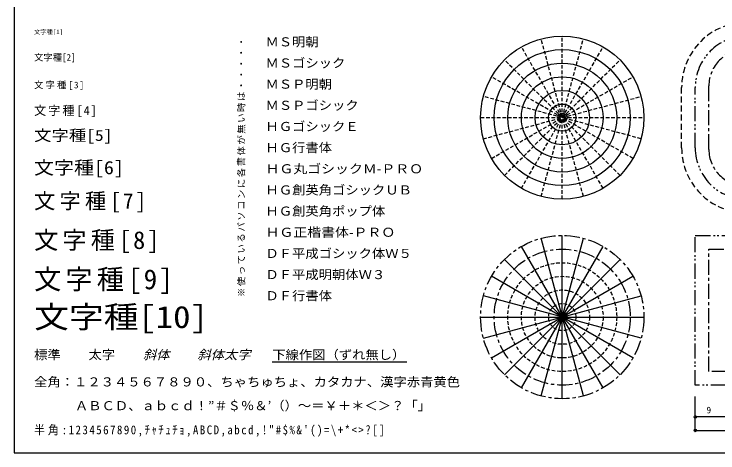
# Model space of a CAD drawing. Units: millimetres, scale not verified. Extents: x -200 to 200, y -138 to 138.
# Drawn here: x -200.1 to 32.6, y -138.1 to 7.1 of the extents above; entities that cross this region are included whole.
import ezdxf
from ezdxf.enums import TextEntityAlignment as Align

# ---------------------------------------------------------------- set-up
doc = ezdxf.new("R2010")
doc.units = ezdxf.units.MM
doc.header["$PDMODE"] = 32
doc.header["$PDSIZE"] = 0.8
for name, pattern in [('CHAIN1', [8, 5, -1, 1, -1]), ('DASHED1', [1.8, 1.2, -0.6]), ('DASHED2', [3, 2, -1]), ('DOUBLE_CHAIN1', [8.8, 5, -1, 0.6, -0.6, 0.6, -1])]:
    doc.linetypes.add(name, pattern=pattern)
doc.layers.add('0-0', color=7, linetype='Continuous')
doc.layers.add('0-7', color=134, linetype='Continuous')
doc.styles.add('HG丸ｺﾞｼｯｸM-PRO', font='')
doc.styles.add('HG創英角ｺﾞｼｯｸUB', font='')
doc.styles.add('HG創英角ﾎﾟｯﾌﾟ体', font='')
doc.styles.add('HG正楷書体-PRO', font='')
doc.styles.add('HG行書体', font='')
doc.styles.add('HGｺﾞｼｯｸE', font='')
doc.styles.add('ＤＦ平成ゴシック体W5', font='')
doc.styles.add('ＤＦ平成明朝体W3', font='')
doc.styles.add('ＤＦ行書体', font='')
doc.styles.add('ＭＳ ゴシック', font='')
doc.styles.add('ＭＳ 明朝', font='')
doc.styles.add('ＭＳ Ｐゴシック', font='')
doc.styles.add('ＭＳ Ｐ明朝', font='')
doc.styles.get('HG丸ｺﾞｼｯｸM-PRO').set_extended_font_data('HG丸ｺﾞｼｯｸM-PRO')
doc.styles.get('HG創英角ｺﾞｼｯｸUB').set_extended_font_data('HG創英角ｺﾞｼｯｸUB')
doc.styles.get('HG創英角ﾎﾟｯﾌﾟ体').set_extended_font_data('HG創英角ﾎﾟｯﾌﾟ体')
doc.styles.get('HG正楷書体-PRO').set_extended_font_data('HG正楷書体-PRO')
doc.styles.get('HG行書体').set_extended_font_data('HG行書体')
doc.styles.get('HGｺﾞｼｯｸE').set_extended_font_data('HGｺﾞｼｯｸE')
doc.styles.get('ＤＦ平成ゴシック体W5').set_extended_font_data('ＤＦ平成ゴシック体W5')
doc.styles.get('ＤＦ平成明朝体W3').set_extended_font_data('ＤＦ平成明朝体W3')
doc.styles.get('ＤＦ行書体').set_extended_font_data('ＤＦ行書体')
doc.styles.get('ＭＳ ゴシック').set_extended_font_data('MS Gothic')
doc.styles.get('ＭＳ 明朝').set_extended_font_data('MS Mincho')
doc.styles.get('ＭＳ Ｐゴシック').set_extended_font_data('MS PGothic')
doc.styles.get('ＭＳ Ｐ明朝').set_extended_font_data('MS PMincho')

msp = doc.modelspace()

# ---------------------------------------------------------------- linework, layer by layer
at = {"layer": '0-0', "linetype": 'DASHED1'}
for p, q in [((-25.857, -53.269), (-11.88, -1.109)), ((-11.88, -53.269), (-25.857, -1.109)), ((-18.869, -54.189), (-18.869, -0.189)), ((-32.369, -50.571), (-5.369, -3.806)), ((-5.369, -50.571), (-32.369, -3.806)), ((-37.96, -46.281), (0.223, -8.097)), ((0.223, -46.281), (-37.96, -8.097)), ((-42.251, -40.689), (4.514, -13.689)), ((4.514, -40.689), (-42.251, -13.689)), ((-44.949, -34.177), (7.211, -20.201)), ((7.211, -34.177), (-44.949, -20.201)), ((-45.869, -27.189), (8.131, -27.189))]:
    msp.add_line(p, q, dxfattribs=at)
at = {"layer": '0-0', "linetype": 'DASHED2'}
msp.add_line((20.598, -37.189), (20.598, -17.189), dxfattribs=at)
at = {"layer": '0-0', "linetype": 'DOUBLE_CHAIN1'}
for p, q in [((25.098, -37.189), (25.098, -17.189)), ((25.098, -66.189), (88.098, -66.189))]:
    msp.add_line(p, q, dxfattribs=at)
at = {"layer": '0-0', "linetype": 'CHAIN1'}
for p, q in [((29.598, -37.689), (29.598, -16.689)), ((29.598, -70.689), (83.598, -70.689))]:
    msp.add_line(p, q, dxfattribs=at)
at = {"layer": '0-0'}
for p, q in [((-25.857, -119.269), (-11.88, -67.109)), ((-11.88, -119.269), (-25.857, -67.109)), ((-18.869, -120.189), (-18.869, -66.189)), ((-32.369, -116.571), (-5.369, -69.806)), ((-5.369, -116.571), (-32.369, -69.806)), ((-37.96, -112.281), (0.223, -74.097)), ((0.223, -112.281), (-37.96, -74.097)), ((-42.251, -106.689), (4.514, -79.689)), ((4.514, -106.689), (-42.251, -79.689)), ((-44.949, -100.177), (7.211, -86.201)), ((7.211, -100.177), (-44.949, -86.201)), ((-45.869, -93.189), (8.131, -93.189)), ((-114.744, -108.029), (-70.244, -108.029))]:
    msp.add_line(p, q, dxfattribs=at)
at = {"layer": '0-0', "color": 4}
for p, q in [((25.098, -130.689), (25.098, -119.439)), ((88.098, -126.189), (25.098, -126.189)), ((25.098, -130.689), (88.098, -130.689))]:
    msp.add_line(p, q, dxfattribs=at)
at = {"layer": '0-0', "linetype": 'DOUBLE_CHAIN1'}
msp.add_lwpolyline([(88.098, -66.189), (88.098, -115.689), (25.098, -115.689), (25.098, -66.189)], dxfattribs=at)
at = {"layer": '0-0', "linetype": 'CHAIN1'}
msp.add_lwpolyline([(83.598, -70.689), (83.598, -111.189), (29.598, -111.189), (29.598, -70.689)], dxfattribs=at)
at = {"layer": '0-0'}
for radius in [27, 22.5, 18, 13.5, 9, 4.5, 1.5]:
    msp.add_circle((-18.869, -27.189), radius, dxfattribs=at)
at = {"layer": '0-0', "linetype": 'CHAIN1'}
for radius in [27, 22.5]:
    msp.add_circle((-18.869, -93.189), radius, dxfattribs=at)
at = {"layer": '0-0', "linetype": 'DASHED1'}
for radius in [18, 13.5, 9, 4.5, 1.5]:
    msp.add_circle((-18.869, -93.189), radius, dxfattribs=at)
at = {"layer": '0-0', "linetype": 'DASHED2'}
for centre, start, end in [((42.098, -17.189), 90, 180), ((42.098, -37.189), 180, 270)]:
    msp.add_arc(centre, 21.5, start, end, dxfattribs=at)
at = {"layer": '0-0', "linetype": 'DOUBLE_CHAIN1'}
for centre, start, end in [((42.098, -17.189), 90, 180), ((42.098, -37.189), 180, 270)]:
    msp.add_arc(centre, 17, start, end, dxfattribs=at)
at = {"layer": '0-0', "linetype": 'CHAIN1'}
for centre, start, end in [((41.598, -16.689), 90, 180), ((41.598, -37.689), 180, 270)]:
    msp.add_arc(centre, 12, start, end, dxfattribs=at)
at = {"layer": '0-0', "color": 4}
for p in [(25.098, -126.189), (25.098, -130.689)]:
    msp.add_point(p, dxfattribs=at)
at = {"layer": '0-7'}
msp.add_line((-200.122, -138.122), (200.122, -138.122), dxfattribs=at)
msp.add_lwpolyline([(200.122, 138.122), (-200.122, 138.122), (-200.122, -138.122)], dxfattribs=at)

# ---------------------------------------------------------------- texts
at = {"layer": '0-0', "color": 4, "style": 'ＭＳ 明朝'}
for s, height, p in [('文字種[1]', 1.466, (-193.5, 0)), ('文字種[2]', 2.199, (-193.5, -9))]:
    msp.add_text(s, height=height, dxfattribs=at).set_placement(p, align=Align.BOTTOM_LEFT)
at = {"layer": '0-0'}
for s, height, style, width, p in [('ＭＳ明朝', 2.933, 'ＭＳ 明朝', 1.1, (-117, -4.5)), ('ＭＳゴシック', 2.933, 'ＭＳ ゴシック', 1.1, (-117, -11.5)), ('ＭＳＰ明朝', 2.933, 'ＭＳ Ｐ明朝', 1.1, (-117, -18.5)), ('ＭＳＰゴシック', 2.933, 'ＭＳ Ｐゴシック', 1.1, (-117, -25.5)), ('ＨＧゴシックＥ', 2.933, 'HGｺﾞｼｯｸE', 1.1, (-117, -32.5)), ('ＨＧ行書体', 2.933, 'HG行書体', 1.1, (-117, -39.5)), ('ＨＧ丸ゴシックＭ-ＰＲＯ', 2.933, 'HG丸ｺﾞｼｯｸM-PRO', 1.15, (-117, -46.5)), ('ＨＧ創英角ゴシックＵＢ', 2.933, 'HG創英角ｺﾞｼｯｸUB', 1.1, (-117, -53.5)), ('ＨＧ創英角ポップ体', 2.933, 'HG創英角ﾎﾟｯﾌﾟ体', 1.1, (-117, -60.5)), ('ＨＧ正楷書体-ＰＲＯ', 2.933, 'HG正楷書体-PRO', 1.15, (-117, -67.5)), ('ＤＦ平成ゴシック体Ｗ５', 2.933, 'ＤＦ平成ゴシック体W5', 1.1, (-117, -74.5)), ('ＤＦ平成明朝体Ｗ３', 2.933, 'ＤＦ平成明朝体W3', 1.1, (-117, -81.5)), ('ＤＦ行書体', 2.933, 'ＤＦ行書体', 1.1, (-117, -88.5)), ('文字種[10]', 7.331, 'ＭＳ 明朝', 1.15, (-193.5, -99)), ('標準', 2.933, 'ＭＳ 明朝', 1.1, (-193.5, -108)), ('太字', 2.933, 'ＭＳ 明朝', 1.1, (-175.5, -108)), ('下線作図（ずれ無し）', 2.933, 'ＭＳ 明朝', 1.1, (-114.744, -108.029)), ('全角：１２３４５６７８９０、ちゃちゅちょ、カタカナ、漢字赤青黄色', 2.933, 'ＭＳ 明朝', 1.1, (-193.5, -117)), ('ＡＢＣＤ、ａｂｃｄ！”＃＄％＆’（）～＝￥＋＊＜＞？「」', 2.933, 'ＭＳ 明朝', 1.1, (-180, -124.875))]:
    msp.add_text(s, height=height, dxfattribs=dict(at, style=style, width=width)).set_placement(p, align=Align.BOTTOM_LEFT)
at = {"layer": '0-0', "color": 3, "style": 'ＭＳ 明朝', "width": 1.15}
msp.add_text('文字種[5]', height=3.666, dxfattribs=at).set_placement((-193.5, -36), align=Align.BOTTOM_LEFT)
at = {"layer": '0-0', "color": 4, "style": 'ＭＳ 明朝', "width": 1.1}
msp.add_text('文字種[6]', height=4.399, dxfattribs=at).set_placement((-193.5, -47.25), align=Align.BOTTOM_LEFT)
at = {"layer": '0-0', "style": 'ＭＳ 明朝', "oblique": 15, "width": 1.1}
for s, p in [('斜体', (-157.5, -108)), ('斜体太字', (-139.5, -108))]:
    msp.add_text(s, height=2.933, dxfattribs=at).set_placement(p, align=Align.BOTTOM_LEFT)
at = {"layer": '0-0', "style": 'ＭＳ 明朝'}
msp.add_text('9', height=2.199, dxfattribs=at).set_placement((28.848, -125.689), align=Align.BOTTOM_LEFT)
at = {"layer": '0-0', "insert": (-123.62, -86.521), "char_height": 2.199, "attachment_point": 7, "rotation": 90, "style": 'ＭＳ 明朝'}
msp.add_mtext('\\T1.17;※使っているパソコンに各書体が無い時は・・・・・\\~', dxfattribs=at)
at = {"layer": '0-0', "attachment_point": 7, "style": 'ＭＳ 明朝'}
for s, insert, char_height in [('\\T1.23;文字種[3]', (-193.5, -18), 2.199), ('\\T1.27;\\W0.9;半角:1234567890,ﾁｬﾁｭﾁｮ,ABCD,abcd,!"#$%&\'()=\\\\+*<>?[]', (-193.5, -132.75), 2.933)]:
    msp.add_mtext(s, dxfattribs=dict(at, insert=insert, char_height=char_height))
at = {"layer": '0-0', "color": 3, "insert": (-193.5, -27), "char_height": 2.933, "attachment_point": 7, "style": 'ＭＳ 明朝'}
msp.add_mtext('\\T1.17;文字種[4]', dxfattribs=at)
at = {"layer": '0-0', "color": 2, "attachment_point": 7, "style": 'ＭＳ 明朝'}
for s, insert, char_height in [('\\T1.2;文字種[7]', (-193.5, -58.5), 5.132), ('\\T1.17;文字種[8]', (-193.5, -72), 5.865)]:
    msp.add_mtext(s, dxfattribs=dict(at, insert=insert, char_height=char_height))
at = {"layer": '0-0', "color": 6, "insert": (-193.5, -85.5), "char_height": 6.598, "attachment_point": 7, "style": 'ＭＳ 明朝'}
msp.add_mtext('\\T1.15;文字種[9]', dxfattribs=at)

doc.saveas('drawing.dxf')
